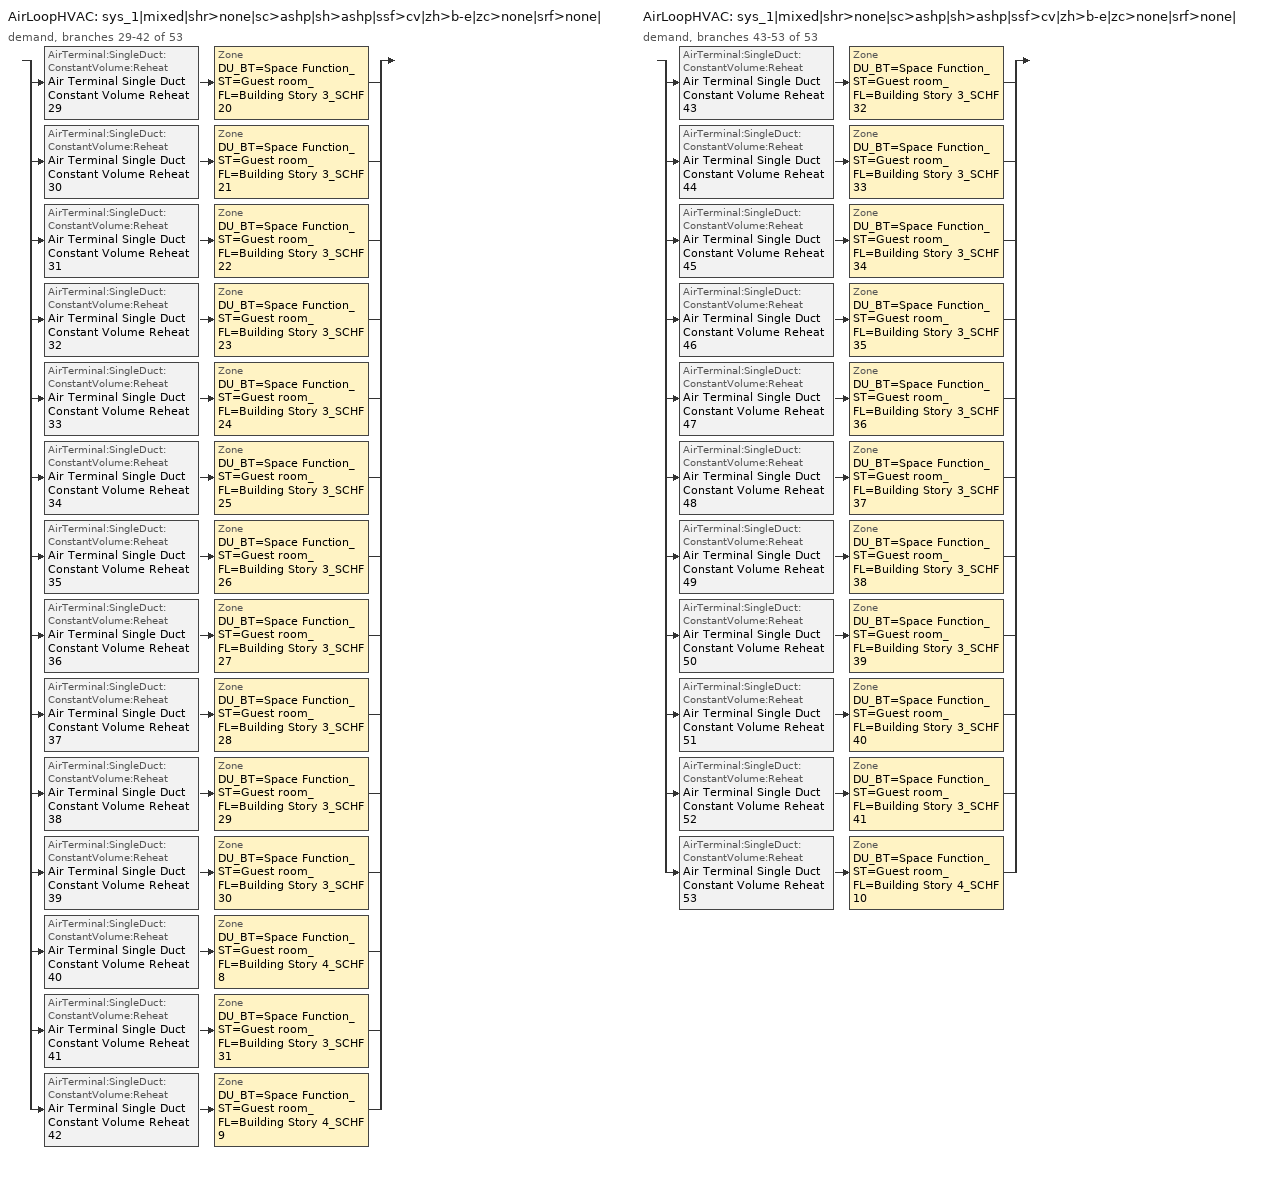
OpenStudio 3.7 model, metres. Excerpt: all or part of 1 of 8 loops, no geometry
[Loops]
AirLoopHVAC 'sys_1|mixed|shr>none|sc>ashp|sh>ashp|ssf>cv|zh>b-e|zc>none|srf>none|'
 demand, branches 29-42 of 53: split
  | AirTerminal:SingleDuct:ConstantVolume:Reheat 'Air Terminal Single Duct Constant Volume Reheat 29' > Zone 'DU_BT=Space Function_ST=Guest room_FL=Building Story 3_SCHF 20'
  | AirTerminal:SingleDuct:ConstantVolume:Reheat 'Air Terminal Single Duct Constant Volume Reheat 30' > Zone 'DU_BT=Space Function_ST=Guest room_FL=Building Story 3_SCHF 21'
  | AirTerminal:SingleDuct:ConstantVolume:Reheat 'Air Terminal Single Duct Constant Volume Reheat 31' > Zone 'DU_BT=Space Function_ST=Guest room_FL=Building Story 3_SCHF 22'
  | AirTerminal:SingleDuct:ConstantVolume:Reheat 'Air Terminal Single Duct Constant Volume Reheat 32' > Zone 'DU_BT=Space Function_ST=Guest room_FL=Building Story 3_SCHF 23'
  | AirTerminal:SingleDuct:ConstantVolume:Reheat 'Air Terminal Single Duct Constant Volume Reheat 33' > Zone 'DU_BT=Space Function_ST=Guest room_FL=Building Story 3_SCHF 24'
  | AirTerminal:SingleDuct:ConstantVolume:Reheat 'Air Terminal Single Duct Constant Volume Reheat 34' > Zone 'DU_BT=Space Function_ST=Guest room_FL=Building Story 3_SCHF 25'
  | AirTerminal:SingleDuct:ConstantVolume:Reheat 'Air Terminal Single Duct Constant Volume Reheat 35' > Zone 'DU_BT=Space Function_ST=Guest room_FL=Building Story 3_SCHF 26'
  | AirTerminal:SingleDuct:ConstantVolume:Reheat 'Air Terminal Single Duct Constant Volume Reheat 36' > Zone 'DU_BT=Space Function_ST=Guest room_FL=Building Story 3_SCHF 27'
  | AirTerminal:SingleDuct:ConstantVolume:Reheat 'Air Terminal Single Duct Constant Volume Reheat 37' > Zone 'DU_BT=Space Function_ST=Guest room_FL=Building Story 3_SCHF 28'
  | AirTerminal:SingleDuct:ConstantVolume:Reheat 'Air Terminal Single Duct Constant Volume Reheat 38' > Zone 'DU_BT=Space Function_ST=Guest room_FL=Building Story 3_SCHF 29'
  | AirTerminal:SingleDuct:ConstantVolume:Reheat 'Air Terminal Single Duct Constant Volume Reheat 39' > Zone 'DU_BT=Space Function_ST=Guest room_FL=Building Story 3_SCHF 30'
  | AirTerminal:SingleDuct:ConstantVolume:Reheat 'Air Terminal Single Duct Constant Volume Reheat 40' > Zone 'DU_BT=Space Function_ST=Guest room_FL=Building Story 4_SCHF 8'
  | AirTerminal:SingleDuct:ConstantVolume:Reheat 'Air Terminal Single Duct Constant Volume Reheat 41' > Zone 'DU_BT=Space Function_ST=Guest room_FL=Building Story 3_SCHF 31'
  | AirTerminal:SingleDuct:ConstantVolume:Reheat 'Air Terminal Single Duct Constant Volume Reheat 42' > Zone 'DU_BT=Space Function_ST=Guest room_FL=Building Story 4_SCHF 9'
AirLoopHVAC 'sys_1|mixed|shr>none|sc>ashp|sh>ashp|ssf>cv|zh>b-e|zc>none|srf>none|'
 demand, branches 43-53 of 53: split
  | AirTerminal:SingleDuct:ConstantVolume:Reheat 'Air Terminal Single Duct Constant Volume Reheat 43' > Zone 'DU_BT=Space Function_ST=Guest room_FL=Building Story 3_SCHF 32'
  | AirTerminal:SingleDuct:ConstantVolume:Reheat 'Air Terminal Single Duct Constant Volume Reheat 44' > Zone 'DU_BT=Space Function_ST=Guest room_FL=Building Story 3_SCHF 33'
  | AirTerminal:SingleDuct:ConstantVolume:Reheat 'Air Terminal Single Duct Constant Volume Reheat 45' > Zone 'DU_BT=Space Function_ST=Guest room_FL=Building Story 3_SCHF 34'
  | AirTerminal:SingleDuct:ConstantVolume:Reheat 'Air Terminal Single Duct Constant Volume Reheat 46' > Zone 'DU_BT=Space Function_ST=Guest room_FL=Building Story 3_SCHF 35'
  | AirTerminal:SingleDuct:ConstantVolume:Reheat 'Air Terminal Single Duct Constant Volume Reheat 47' > Zone 'DU_BT=Space Function_ST=Guest room_FL=Building Story 3_SCHF 36'
  | AirTerminal:SingleDuct:ConstantVolume:Reheat 'Air Terminal Single Duct Constant Volume Reheat 48' > Zone 'DU_BT=Space Function_ST=Guest room_FL=Building Story 3_SCHF 37'
  | AirTerminal:SingleDuct:ConstantVolume:Reheat 'Air Terminal Single Duct Constant Volume Reheat 49' > Zone 'DU_BT=Space Function_ST=Guest room_FL=Building Story 3_SCHF 38'
  | AirTerminal:SingleDuct:ConstantVolume:Reheat 'Air Terminal Single Duct Constant Volume Reheat 50' > Zone 'DU_BT=Space Function_ST=Guest room_FL=Building Story 3_SCHF 39'
  | AirTerminal:SingleDuct:ConstantVolume:Reheat 'Air Terminal Single Duct Constant Volume Reheat 51' > Zone 'DU_BT=Space Function_ST=Guest room_FL=Building Story 3_SCHF 40'
  | AirTerminal:SingleDuct:ConstantVolume:Reheat 'Air Terminal Single Duct Constant Volume Reheat 52' > Zone 'DU_BT=Space Function_ST=Guest room_FL=Building Story 3_SCHF 41'
  | AirTerminal:SingleDuct:ConstantVolume:Reheat 'Air Terminal Single Duct Constant Volume Reheat 53' > Zone 'DU_BT=Space Function_ST=Guest room_FL=Building Story 4_SCHF 10'
[Sizing:Zone] Zone Cooling Design Supply Air Temperature Input Method=TemperatureDifference; Zone Cooling Design Supply Air Temperature {C}=14; Zone Cooling Design Supply Air Temperature Difference {deltaC}=11; Zone Heating Design Supply Air Temperature Input Method=TemperatureDifference; Zone Heating Design Supply Air Temperature {C}=40; Zone Heating Design Supply Air Temperature Difference {deltaC}=21; Zone Cooling Design Supply Air Humidity Ratio {kg-H2O/kg-air}=0.0085; Zone Heating Design Supply Air Humidity Ratio {kg-H2O/kg-air}=0.008; Zone Heating Sizing Factor=1.3; Zone Cooling Sizing Factor=1; Cooling Design Air Flow Method=DesignDay; Heating Design Air Flow Method=DesignDay; Account for Dedicated Outdoor Air System=No; Dedicated Outdoor Air System Control Strategy=NeutralSupplyAir; Dedicated Outdoor Air Low Setpoint Temperature for Design {C}=autosize; Dedicated Outdoor Air High Setpoint Temperature for Design {C}=autosize; Zone Load Sizing Method=Sensible Load Only No Latent Load; Zone Latent Cooling Design Supply Air Humidity Ratio Input Method=HumidityRatioDifference; Zone Cooling Design Supply Air Humidity Ratio Difference {kgWater/kgDryAir}=0.005; Zone Latent Heating Design Supply Air Humidity Ratio Input Method=HumidityRatioDifference; Zone Humidification Design Supply Air Humidity Ratio Difference {kgWater/kgDryAir}=0.005
DU_BT=Space Function_ST=Guest room_FL=Building Story 3_SCHF 20; DU_BT=Space Function_ST=Guest room_FL=Building Story 3_SCHF 21; DU_BT=Space Function_ST=Guest room_FL=Building Story 3_SCHF 22; DU_BT=Space Function_ST=Guest room_FL=Building Story 3_SCHF 23; DU_BT=Space Function_ST=Guest room_FL=Building Story 3_SCHF 24; DU_BT=Space Function_ST=Guest room_FL=Building Story 3_SCHF 25; DU_BT=Space Function_ST=Guest room_FL=Building Story 3_SCHF 26; DU_BT=Space Function_ST=Guest room_FL=Building Story 3_SCHF 27; DU_BT=Space Function_ST=Guest room_FL=Building Story 3_SCHF 28; DU_BT=Space Function_ST=Guest room_FL=Building Story 3_SCHF 29; DU_BT=Space Function_ST=Guest room_FL=Building Story 3_SCHF 30; DU_BT=Space Function_ST=Guest room_FL=Building Story 4_SCHF 8; DU_BT=Space Function_ST=Guest room_FL=Building Story 3_SCHF 31; DU_BT=Space Function_ST=Guest room_FL=Building Story 4_SCHF 9; DU_BT=Space Function_ST=Guest room_FL=Building Story 3_SCHF 32; DU_BT=Space Function_ST=Guest room_FL=Building Story 3_SCHF 33; DU_BT=Space Function_ST=Guest room_FL=Building Story 3_SCHF 34; DU_BT=Space Function_ST=Guest room_FL=Building Story 3_SCHF 35; DU_BT=Space Function_ST=Guest room_FL=Building Story 3_SCHF 36; DU_BT=Space Function_ST=Guest room_FL=Building Story 3_SCHF 37; DU_BT=Space Function_ST=Guest room_FL=Building Story 3_SCHF 38; DU_BT=Space Function_ST=Guest room_FL=Building Story 3_SCHF 39; DU_BT=Space Function_ST=Guest room_FL=Building Story 3_SCHF 40; DU_BT=Space Function_ST=Guest room_FL=Building Story 3_SCHF 41; DU_BT=Space Function_ST=Guest room_FL=Building Story 4_SCHF 10
[Zone equipment]
DU_BT=Space Function_ST=Guest room_FL=Building Story 3_SCHF 20: Zone HVAC Baseboard Convective Electric 29, Air Terminal Single Duct Constant Volume Reheat 29
DU_BT=Space Function_ST=Guest room_FL=Building Story 3_SCHF 21: Zone HVAC Baseboard Convective Electric 30, Air Terminal Single Duct Constant Volume Reheat 30
DU_BT=Space Function_ST=Guest room_FL=Building Story 3_SCHF 22: Zone HVAC Baseboard Convective Electric 31, Air Terminal Single Duct Constant Volume Reheat 31
DU_BT=Space Function_ST=Guest room_FL=Building Story 3_SCHF 23: Zone HVAC Baseboard Convective Electric 32, Air Terminal Single Duct Constant Volume Reheat 32
DU_BT=Space Function_ST=Guest room_FL=Building Story 3_SCHF 24: Zone HVAC Baseboard Convective Electric 33, Air Terminal Single Duct Constant Volume Reheat 33
DU_BT=Space Function_ST=Guest room_FL=Building Story 3_SCHF 25: Zone HVAC Baseboard Convective Electric 34, Air Terminal Single Duct Constant Volume Reheat 34
DU_BT=Space Function_ST=Guest room_FL=Building Story 3_SCHF 26: Zone HVAC Baseboard Convective Electric 35, Air Terminal Single Duct Constant Volume Reheat 35
DU_BT=Space Function_ST=Guest room_FL=Building Story 3_SCHF 27: Zone HVAC Baseboard Convective Electric 36, Air Terminal Single Duct Constant Volume Reheat 36
DU_BT=Space Function_ST=Guest room_FL=Building Story 3_SCHF 28: Zone HVAC Baseboard Convective Electric 37, Air Terminal Single Duct Constant Volume Reheat 37
DU_BT=Space Function_ST=Guest room_FL=Building Story 3_SCHF 29: Zone HVAC Baseboard Convective Electric 38, Air Terminal Single Duct Constant Volume Reheat 38
DU_BT=Space Function_ST=Guest room_FL=Building Story 3_SCHF 30: Zone HVAC Baseboard Convective Electric 39, Air Terminal Single Duct Constant Volume Reheat 39
DU_BT=Space Function_ST=Guest room_FL=Building Story 4_SCHF 8: Zone HVAC Baseboard Convective Electric 40, Air Terminal Single Duct Constant Volume Reheat 40
DU_BT=Space Function_ST=Guest room_FL=Building Story 3_SCHF 31: Zone HVAC Baseboard Convective Electric 41, Air Terminal Single Duct Constant Volume Reheat 41
DU_BT=Space Function_ST=Guest room_FL=Building Story 4_SCHF 9: Zone HVAC Baseboard Convective Electric 42, Air Terminal Single Duct Constant Volume Reheat 42
DU_BT=Space Function_ST=Guest room_FL=Building Story 3_SCHF 32: Zone HVAC Baseboard Convective Electric 43, Air Terminal Single Duct Constant Volume Reheat 43
DU_BT=Space Function_ST=Guest room_FL=Building Story 3_SCHF 33: Zone HVAC Baseboard Convective Electric 44, Air Terminal Single Duct Constant Volume Reheat 44
DU_BT=Space Function_ST=Guest room_FL=Building Story 3_SCHF 34: Zone HVAC Baseboard Convective Electric 45, Air Terminal Single Duct Constant Volume Reheat 45
DU_BT=Space Function_ST=Guest room_FL=Building Story 3_SCHF 35: Zone HVAC Baseboard Convective Electric 46, Air Terminal Single Duct Constant Volume Reheat 46
DU_BT=Space Function_ST=Guest room_FL=Building Story 3_SCHF 36: Zone HVAC Baseboard Convective Electric 47, Air Terminal Single Duct Constant Volume Reheat 47
DU_BT=Space Function_ST=Guest room_FL=Building Story 3_SCHF 37: Zone HVAC Baseboard Convective Electric 48, Air Terminal Single Duct Constant Volume Reheat 48
DU_BT=Space Function_ST=Guest room_FL=Building Story 3_SCHF 38: Zone HVAC Baseboard Convective Electric 49, Air Terminal Single Duct Constant Volume Reheat 49
DU_BT=Space Function_ST=Guest room_FL=Building Story 3_SCHF 39: Zone HVAC Baseboard Convective Electric 50, Air Terminal Single Duct Constant Volume Reheat 50
DU_BT=Space Function_ST=Guest room_FL=Building Story 3_SCHF 40: Zone HVAC Baseboard Convective Electric 51, Air Terminal Single Duct Constant Volume Reheat 51
DU_BT=Space Function_ST=Guest room_FL=Building Story 3_SCHF 41: Zone HVAC Baseboard Convective Electric 52, Air Terminal Single Duct Constant Volume Reheat 52
DU_BT=Space Function_ST=Guest room_FL=Building Story 4_SCHF 10: Zone HVAC Baseboard Convective Electric 53, Air Terminal Single Duct Constant Volume Reheat 53
[ZoneHVAC:Baseboard:Convective:Electric] Availability Schedule=Always On Discrete; Nominal Capacity {W}=autosize; Efficiency=1
Zone HVAC Baseboard Convective Electric 29; Zone HVAC Baseboard Convective Electric 30; Zone HVAC Baseboard Convective Electric 31; Zone HVAC Baseboard Convective Electric 32; Zone HVAC Baseboard Convective Electric 33; Zone HVAC Baseboard Convective Electric 34; Zone HVAC Baseboard Convective Electric 35; Zone HVAC Baseboard Convective Electric 36; Zone HVAC Baseboard Convective Electric 37; Zone HVAC Baseboard Convective Electric 38; Zone HVAC Baseboard Convective Electric 39; Zone HVAC Baseboard Convective Electric 40; Zone HVAC Baseboard Convective Electric 41; Zone HVAC Baseboard Convective Electric 42; Zone HVAC Baseboard Convective Electric 43; Zone HVAC Baseboard Convective Electric 44; Zone HVAC Baseboard Convective Electric 45; Zone HVAC Baseboard Convective Electric 46; Zone HVAC Baseboard Convective Electric 47; Zone HVAC Baseboard Convective Electric 48; Zone HVAC Baseboard Convective Electric 49; Zone HVAC Baseboard Convective Electric 50; Zone HVAC Baseboard Convective Electric 51; Zone HVAC Baseboard Convective Electric 52; Zone HVAC Baseboard Convective Electric 53
[Coil:Heating:Gas] Availability Schedule=Always On Discrete; Gas Burner Efficiency=0.924; Nominal Capacity {W}=AutoSize; On Cycle Parasitic Electric Load {W}=0; Part Load Fraction Correlation Curve=FURNACE-EFFPLR-NECB2011; Off Cycle Parasitic Gas Load {W}=0
Coil Heating Gas 29; Coil Heating Gas 30; Coil Heating Gas 31; Coil Heating Gas 32; Coil Heating Gas 33; Coil Heating Gas 34; Coil Heating Gas 35; Coil Heating Gas 36; Coil Heating Gas 37; Coil Heating Gas 38; Coil Heating Gas 39; Coil Heating Gas 40; Coil Heating Gas 41; Coil Heating Gas 42; Coil Heating Gas 43; Coil Heating Gas 44; Coil Heating Gas 45; Coil Heating Gas 46; Coil Heating Gas 47; Coil Heating Gas 48; Coil Heating Gas 49; Coil Heating Gas 50; Coil Heating Gas 51; Coil Heating Gas 52; Coil Heating Gas 53
[AirTerminal:SingleDuct:ConstantVolume:Reheat] Availability Schedule=Always On Discrete; Maximum Air Flow Rate {m3/s}=autosize; Maximum Hot Water or Steam Flow Rate {m3/s}=autosize; Minimum Hot Water or Steam Flow Rate {m3/s}=0; Convergence Tolerance=0.001; Maximum Reheat Air Temperature {C}=35
Name | Reheat Coil
Air Terminal Single Duct Constant Volume Reheat 29 | Coil Heating Gas 29
Air Terminal Single Duct Constant Volume Reheat 30 | Coil Heating Gas 30
Air Terminal Single Duct Constant Volume Reheat 31 | Coil Heating Gas 31
Air Terminal Single Duct Constant Volume Reheat 32 | Coil Heating Gas 32
Air Terminal Single Duct Constant Volume Reheat 33 | Coil Heating Gas 33
Air Terminal Single Duct Constant Volume Reheat 34 | Coil Heating Gas 34
Air Terminal Single Duct Constant Volume Reheat 35 | Coil Heating Gas 35
Air Terminal Single Duct Constant Volume Reheat 36 | Coil Heating Gas 36
Air Terminal Single Duct Constant Volume Reheat 37 | Coil Heating Gas 37
Air Terminal Single Duct Constant Volume Reheat 38 | Coil Heating Gas 38
Air Terminal Single Duct Constant Volume Reheat 39 | Coil Heating Gas 39
Air Terminal Single Duct Constant Volume Reheat 40 | Coil Heating Gas 40
Air Terminal Single Duct Constant Volume Reheat 41 | Coil Heating Gas 41
Air Terminal Single Duct Constant Volume Reheat 42 | Coil Heating Gas 42
Air Terminal Single Duct Constant Volume Reheat 43 | Coil Heating Gas 43
Air Terminal Single Duct Constant Volume Reheat 44 | Coil Heating Gas 44
Air Terminal Single Duct Constant Volume Reheat 45 | Coil Heating Gas 45
Air Terminal Single Duct Constant Volume Reheat 46 | Coil Heating Gas 46
Air Terminal Single Duct Constant Volume Reheat 47 | Coil Heating Gas 47
Air Terminal Single Duct Constant Volume Reheat 48 | Coil Heating Gas 48
Air Terminal Single Duct Constant Volume Reheat 49 | Coil Heating Gas 49
Air Terminal Single Duct Constant Volume Reheat 50 | Coil Heating Gas 50
Air Terminal Single Duct Constant Volume Reheat 51 | Coil Heating Gas 51
Air Terminal Single Duct Constant Volume Reheat 52 | Coil Heating Gas 52
Air Terminal Single Duct Constant Volume Reheat 53 | Coil Heating Gas 53
[Schedule:Constant]
Always On Discrete: Value=1
[Curve:Cubic]
FURNACE-EFFPLR-NECB2011: Coefficient1 Constant=0.722; Coefficient2 x=0.8211; Coefficient3 x**2=-1.0396; Coefficient4 x**3=0.5; Minimum Value of x=0; Maximum Value of x=1
